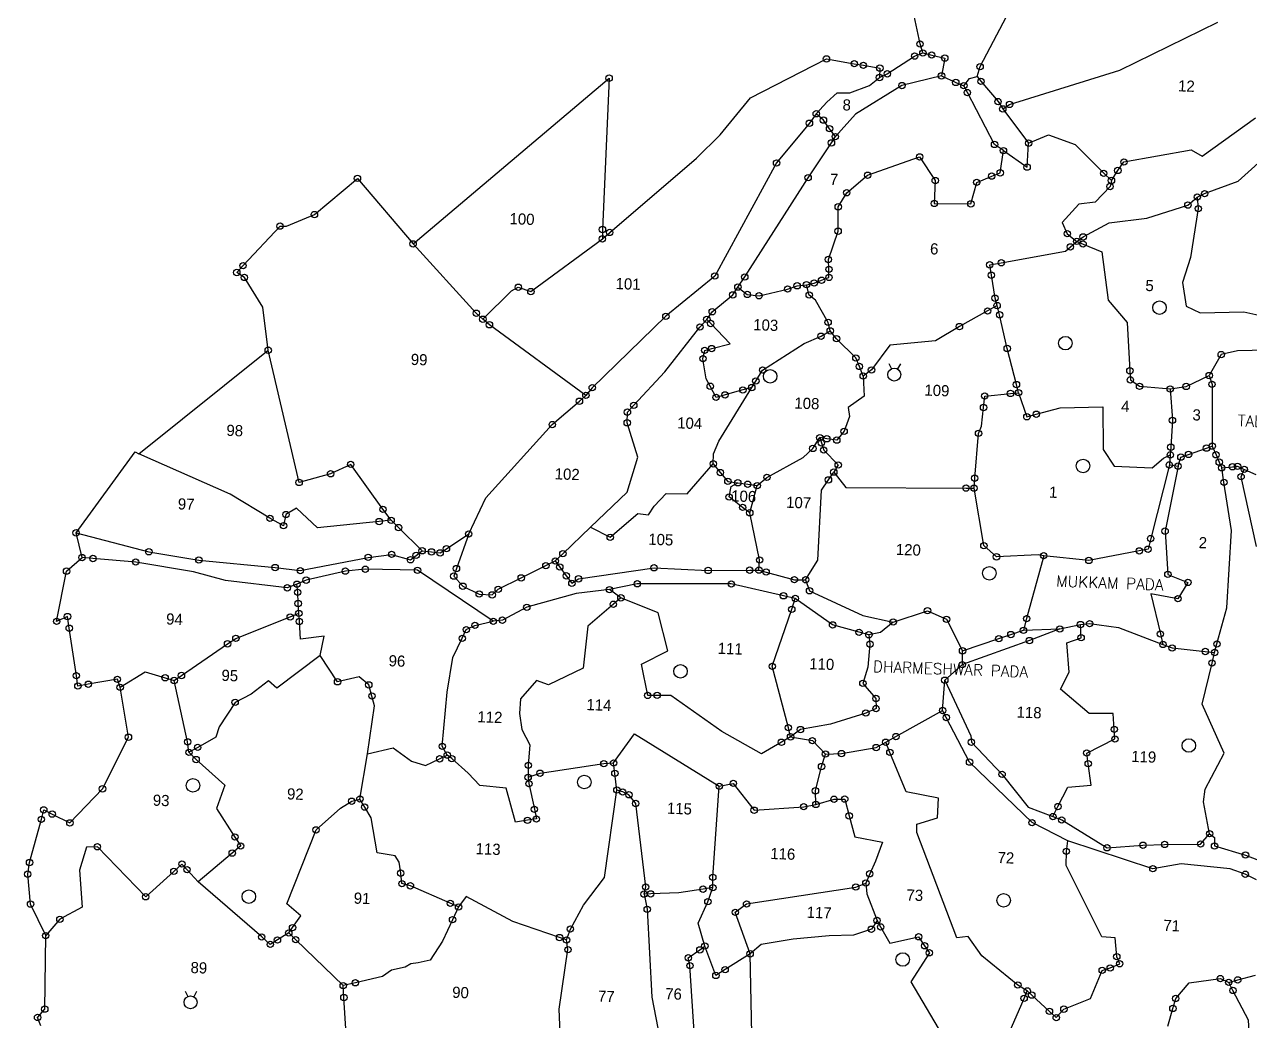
# Model space of a CAD drawing. Header units: metres. Extents: x 263896 to 265419, y 2153064 to 2155036.
# Drawn here: x 263896 to 264687, y 2153570 to 2154213 of the extents above; entities that cross this region are included whole.
import ezdxf
from ezdxf.enums import TextEntityAlignment as Align

# ---------------------------------------------------------------- set-up
doc = ezdxf.new("R2010")
doc.units = ezdxf.units.M
doc.header["$LTSCALE"] = 0.3
for name, color, linetype in [('OFF', 1, 'Continuous'), ('POLY_PARCEL', 6, 'Continuous'), ('POLY_ROAD', 30, 'Continuous'), ('POLY_WATER', 4, 'Continuous'), ('SYM_STONE', 1, 'Continuous'), ('TEXT_MAPIN', 7, 'Continuous'), ('TEXT_PARCEL', 7, 'Continuous'), ('V_BOUND_LINE', 7, 'Continuous')]:
    doc.layers.add(name, color=color, linetype=linetype)
doc.styles.get("Standard").update_dxf_attribs({"font": 'simplex.shx'})
doc.styles.add('TEXT_MAP', font='', dxfattribs={"height": 1.8})
doc.styles.get('TEXT_MAP').set_extended_font_data('Kruti Dev 050')

msp = doc.modelspace()

# ---------------------------------------------------------------- linework, layer by layer
for points in [[(264454.04, 2153994.43), (264455.68, 2153990.96)], [(264461.42, 2153994.16), (264459.53, 2153990.82)], [(263999.88, 2153589.45), (264001.52, 2153585.98)], [(264007.25, 2153589.18), (264005.37, 2153585.84)]]:
    msp.add_lwpolyline(points)
for centre, radius in [((264628.59, 2154030.39), 4.36), ((264567.88, 2154007.48), 4.36), ((264377.36, 2153986.09), 4.36), ((264457.47, 2153987.18), 4.19), ((264579.28, 2153928.29), 4.36), ((264518.83, 2153859.04), 4.36), ((264319.51, 2153795.76), 4.36), ((264647.53, 2153747.92), 4.36), ((264004.88, 2153722.16), 4.36), ((264257.43, 2153724.32), 4.36), ((264040.94, 2153650.41), 4.36), ((264528.03, 2153647.99), 4.36), ((264462.91, 2153609.8), 4.36), ((264003.31, 2153582.2), 4.19)]:
    msp.add_circle(centre, radius)
at = {"layer": 'OFF'}
for p, q in [((263933.3, 2153869.18), (263929.44, 2153885.11)), ((264281.02, 2153843.17), (264273.64, 2153848.49)), ((264540.81, 2153822.21), (264564.28, 2153823.08)), ((264501.42, 2153800.1), (264501.51, 2153808.99)), ((264488.67, 2153770.49), (264490.07, 2153790.02))]:
    msp.add_line(p, q, dxfattribs=at)
at = {"layer": 'POLY_PARCEL'}
for p, q in [((264512.85, 2154185.89), (264546.75, 2154250.7)), ((264603.01, 2154183.64), (264666.33, 2154214.61)), ((264475.93, 2154194.74), (264481.62, 2154193.4)), ((264481.62, 2154193.4), (264490.04, 2154191.42)), ((264490.04, 2154191.42), (264487.93, 2154179.94)), ((264510.85, 2154179.47), (264512.85, 2154185.89)), ((264531.83, 2154161.53), (264603.01, 2154183.64)), ((264441.43, 2154173.64), (264447.92, 2154178.85)), ((264487.93, 2154179.94), (264462.42, 2154173.72)), ((264487.93, 2154179.94), (264497.16, 2154175.68)), ((264497.16, 2154175.68), (264502.38, 2154173.59)), ((264502.38, 2154173.59), (264506.09, 2154178.17)), ((264506.09, 2154178.17), (264510.85, 2154179.47)), ((264510.85, 2154179.47), (264513.38, 2154176.46)), ((264513.38, 2154176.46), (264524.41, 2154163.35)), ((264413.89, 2154163.08), (264420.62, 2154169.02)), ((264420.62, 2154169.02), (264428.84, 2154168.99)), ((264428.84, 2154168.99), (264441.43, 2154173.64)), ((264462.42, 2154173.72), (264432.39, 2154155.15)), ((264504.65, 2154169.16), (264502.38, 2154173.59)), ((264522.17, 2154135.7), (264504.65, 2154169.16)), ((264407.11, 2154155.46), (264413.89, 2154163.08)), ((264524.41, 2154163.35), (264527.48, 2154158.62)), ((264527.48, 2154158.62), (264531.83, 2154161.53)), ((264527.48, 2154158.62), (264544.15, 2154136.52)), ((264407.11, 2154155.46), (264402.71, 2154149.4)), ((264411.77, 2154151.38), (264407.11, 2154155.46)), ((264415.68, 2154145.85), (264411.77, 2154151.38)), ((264432.39, 2154155.15), (264419.44, 2154140.74)), ((264656.25, 2154128.16), (264690.48, 2154152.78)), ((264402.71, 2154149.4), (264381.5, 2154123.73)), ((264419.44, 2154140.74), (264415.68, 2154145.85)), ((264401.87, 2154114.25), (264416.93, 2154136.72)), ((264416.93, 2154136.72), (264419.44, 2154140.74)), ((264527.9, 2154131.69), (264522.17, 2154135.7)), ((264543.17, 2154121.06), (264544.15, 2154136.52)), ((264544.15, 2154136.52), (264556.94, 2154141.84)), ((264556.94, 2154141.84), (264574.19, 2154135.69)), ((264574.19, 2154135.69), (264592.59, 2154117.06)), ((264440.26, 2154115.85), (264473.83, 2154127.68)), ((264473.83, 2154127.68), (264483.9, 2154112.42)), ((264525.84, 2154117.38), (264527.9, 2154131.69)), ((264527.9, 2154131.69), (264543.17, 2154121.06)), ((264605.67, 2154124.38), (264649.03, 2154132.26)), ((264649.03, 2154132.26), (264656.25, 2154128.16)), ((264679.41, 2154111.91), (264701.1, 2154131.51)), ((264381.5, 2154123.73), (264341.64, 2154050.8)), ((264597.6, 2154112.46), (264601.73, 2154118.91)), ((264601.73, 2154118.91), (264605.67, 2154124.38)), ((264360.99, 2154050.22), (264401.87, 2154114.25)), ((264426.75, 2154104.53), (264440.26, 2154115.85)), ((264483.9, 2154112.42), (264483.27, 2154097.62)), ((264506.89, 2154097.36), (264510.66, 2154111.23)), ((264510.66, 2154111.23), (264520.31, 2154115.25)), ((264520.31, 2154115.25), (264525.84, 2154117.38)), ((264592.59, 2154117.06), (264597.6, 2154112.46)), ((264597.6, 2154112.46), (264596.69, 2154108.56)), ((264657.72, 2154103.98), (264679.41, 2154111.91)), ((264421.29, 2154095.49), (264426.75, 2154104.53)), ((264596.69, 2154108.56), (264587.13, 2154098.56)), ((264653.02, 2154101.78), (264657.72, 2154103.98)), ((264421.24, 2154079.71), (264421.29, 2154095.49)), ((264483.27, 2154097.62), (264506.89, 2154097.36)), ((264576.59, 2154097.07), (264565.75, 2154085.25)), ((264587.13, 2154098.56), (264576.59, 2154097.07)), ((264620.39, 2154088.03), (264646.95, 2154096.58)), ((264646.95, 2154096.58), (264653.02, 2154101.78)), ((264653.02, 2154101.78), (264653.66, 2154094.3)), ((264596.14, 2154085.17), (264620.39, 2154088.03)), ((264653.66, 2154094.3), (264648.67, 2154062.71)), ((264414.93, 2154061.46), (264421.24, 2154079.71)), ((264565.75, 2154085.25), (264569.12, 2154078.12)), ((264579.36, 2154076.08), (264596.14, 2154085.17)), ((264146.92, 2154071.54), (264187.73, 2154026.81)), ((264222.94, 2154040.77), (264269.09, 2154074.79)), ((264569.12, 2154078.12), (264575.27, 2154073.15)), ((264571.09, 2154069.6), (264575.27, 2154073.15)), ((264575.27, 2154073.15), (264579.36, 2154076.08)), ((264575.27, 2154073.15), (264579.3, 2154071.44)), ((264579.3, 2154071.44), (264591.37, 2154066.32)), ((264526.51, 2154059.37), (264567.86, 2154066.86)), ((264567.86, 2154066.86), (264571.09, 2154069.6)), ((264591.37, 2154066.32), (264595.44, 2154035.2)), ((264415.29, 2154055.09), (264414.93, 2154061.46)), ((264519.06, 2154058.02), (264526.51, 2154059.37)), ((264520.12, 2154051.33), (264519.06, 2154058.02)), ((264648.67, 2154062.71), (264643.56, 2154046.61)), ((264341.64, 2154050.8), (264310.06, 2154024.83)), ((264356.51, 2154043.67), (264360.99, 2154050.22)), ((264405.81, 2154046.26), (264410.54, 2154048.07)), ((264410.54, 2154048.07), (264415.29, 2154049.9)), ((264415.29, 2154049.9), (264415.29, 2154055.09)), ((264522.47, 2154036.49), (264520.12, 2154051.33)), ((264191.94, 2154022.94), (264210.34, 2154041.28)), ((264210.34, 2154041.28), (264214.81, 2154043.57)), ((264214.81, 2154043.57), (264222.94, 2154040.77)), ((264353.26, 2154038.64), (264356.51, 2154043.67)), ((264356.51, 2154043.67), (264362.62, 2154038.89)), ((264370.17, 2154038.07), (264388.65, 2154042.4)), ((264388.65, 2154042.4), (264394.78, 2154044.49)), ((264394.78, 2154044.49), (264400.79, 2154045.2)), ((264400.79, 2154045.2), (264405.81, 2154046.26)), ((264402.55, 2154038.55), (264400.79, 2154045.2)), ((264643.56, 2154046.61), (264645.73, 2154031.38)), ((264339.95, 2154027.75), (264353.26, 2154038.64)), ((264362.62, 2154038.89), (264370.17, 2154038.07)), ((264406.54, 2154035.33), (264402.55, 2154038.55)), ((264414.76, 2154020.92), (264406.54, 2154035.33)), ((264523.82, 2154031.74), (264522.47, 2154036.49)), ((264595.44, 2154035.2), (264607.81, 2154020.76)), ((264187.73, 2154026.81), (264191.94, 2154022.94)), ((264310.06, 2154024.83), (264262.55, 2153978.75)), ((264336.49, 2154022.82), (264339.95, 2154027.75)), ((264517.7, 2154028.26), (264499.5, 2154018.21)), ((264523.82, 2154031.74), (264517.7, 2154028.26)), ((264525.46, 2154025.8), (264523.82, 2154031.74)), ((264530.35, 2154004.08), (264525.46, 2154025.8)), ((264645.73, 2154031.38), (264654.85, 2154026.98)), ((264654.85, 2154026.98), (264682.94, 2154027.78)), ((264682.94, 2154027.78), (264704.26, 2154022.94)), ((264196.21, 2154019.35), (264191.94, 2154022.94)), ((264258.46, 2153973.78), (264196.21, 2154019.35)), ((264309.44, 2153988.96), (264332.06, 2154017.88)), ((264332.06, 2154017.88), (264336.49, 2154022.82)), ((264339.01, 2154020.17), (264336.49, 2154022.82)), ((264351.45, 2154007.09), (264339.01, 2154020.17)), ((264416.13, 2154015.4), (264414.76, 2154020.92)), ((264499.5, 2154018.21), (264483.97, 2154008.9)), ((264607.81, 2154020.76), (264609.5, 2153989.69)), ((264399.2, 2154007.26), (264410.21, 2154011.96)), ((264410.21, 2154011.96), (264416.13, 2154015.4)), ((264420.19, 2154010.36), (264416.13, 2154015.4)), ((264432.68, 2153997.94), (264420.19, 2154010.36)), ((264483.97, 2154008.9), (264454.66, 2154006.28)), ((264073.36, 2153917.62), (264053.43, 2154002.91)), ((264333.99, 2153997.47), (264335.1, 2154002.85)), ((264335.1, 2154002.85), (264339.65, 2154004.03)), ((264339.65, 2154004.03), (264351.45, 2154007.09)), ((264372.5, 2153990.15), (264399.2, 2154007.26)), ((264454.66, 2154006.28), (264442.76, 2153990.18)), ((264536.3, 2153980.79), (264530.35, 2154004.08)), ((264336.12, 2153984.53), (264333.99, 2153997.47)), ((264434.91, 2153992.45), (264432.68, 2153997.94)), ((264437.43, 2153986.26), (264434.91, 2153992.45)), ((264289.35, 2153967.38), (264309.44, 2153988.96)), ((264338.66, 2153979.69), (264336.12, 2153984.53)), ((264368.12, 2153983.07), (264372.5, 2153990.15)), ((264442.76, 2153990.18), (264437.43, 2153986.26)), ((264437.43, 2153986.26), (264438.04, 2153973.27)), ((264609.5, 2153989.69), (264609.82, 2153983.78)), ((264645.82, 2153979.54), (264660.71, 2153986.61)), ((264262.55, 2153978.75), (264258.46, 2153973.78)), ((264342.42, 2153972.53), (264338.66, 2153979.69)), ((264344.14, 2153944.31), (264365.51, 2153978.85)), ((264359.77, 2153977.28), (264348.25, 2153974.13)), ((264365.51, 2153978.85), (264359.77, 2153977.28)), ((264365.51, 2153978.85), (264368.12, 2153983.07)), ((264537.45, 2153976.31), (264536.3, 2153980.79)), ((264609.82, 2153983.78), (264615.76, 2153979.64)), ((264615.76, 2153979.64), (264635.55, 2153977.94)), ((264635.55, 2153977.94), (264645.82, 2153979.54)), ((264635.55, 2153977.94), (264636.99, 2153957.73)), ((264236.75, 2153954.96), (264254.29, 2153970.04)), ((264254.29, 2153970.04), (264258.46, 2153973.78)), ((264348.25, 2153974.13), (264342.42, 2153972.53)), ((264438.04, 2153973.27), (264427.61, 2153966.07)), ((264515.05, 2153965.96), (264515.8, 2153973.38)), ((264515.8, 2153973.38), (264532.41, 2153975.02)), ((264532.41, 2153975.02), (264537.64, 2153975.54)), ((264537.64, 2153975.54), (264537.45, 2153976.31)), ((264537.64, 2153975.54), (264543.03, 2153960)), ((264285.11, 2153956.12), (264285.24, 2153963)), ((264285.24, 2153963), (264289.35, 2153967.38)), ((264427.61, 2153966.07), (264428.48, 2153960.2)), ((264513.83, 2153953.88), (264515.05, 2153965.96)), ((264543.03, 2153960), (264549.1, 2153961.63)), ((264549.1, 2153961.63), (264564.42, 2153965.72)), ((264564.42, 2153965.72), (264592.06, 2153966.5)), ((264592.06, 2153966.5), (264592.31, 2153938.93)), ((264193.96, 2153907.74), (264236.75, 2153954.96)), ((264292.01, 2153934), (264285.11, 2153956.12)), ((264428.48, 2153960.2), (264425.11, 2153950.6)), ((264511.82, 2153949.28), (264513.83, 2153953.88)), ((264636.99, 2153957.73), (264635.91, 2153940.37)), ((264404.9, 2153939.56), (264409.4, 2153946.53)), ((264413.9, 2153945.79), (264409.4, 2153946.53)), ((264409.4, 2153946.53), (264410.43, 2153943.12)), ((264420.36, 2153944.93), (264413.9, 2153945.79)), ((264425.11, 2153950.6), (264420.36, 2153944.93)), ((264509.35, 2153920.37), (264511.82, 2153949.28)), ((264340.9, 2153936.02), (264344.14, 2153944.31)), ((264398.72, 2153933.75), (264404.9, 2153939.56)), ((264410.43, 2153943.12), (264411.9, 2153938.53)), ((264411.9, 2153938.53), (264421.29, 2153928.89)), ((264592.31, 2153938.93), (264599.34, 2153928.03)), ((264635.91, 2153940.37), (264635.6, 2153935.39)), ((264647.37, 2153935.71), (264658.92, 2153939.76)), ((264658.92, 2153939.76), (264662.69, 2153941.08)), ((264028.79, 2153909.97), (263969.98, 2153936.14)), ((264106.66, 2153929.28), (264093.69, 2153923.21)), ((264127.48, 2153900.3), (264106.66, 2153929.28)), ((264285.04, 2153911.41), (264292.01, 2153934)), ((264323.87, 2153910.17), (264340.67, 2153929.63)), ((264340.67, 2153929.63), (264340.9, 2153936.02)), ((264340.67, 2153929.63), (264345.16, 2153924.03)), ((264375.28, 2153920.9), (264398.72, 2153933.75)), ((264623.84, 2153927.15), (264631.24, 2153933.32)), ((264631.24, 2153933.32), (264635.6, 2153935.39)), ((264635.6, 2153935.39), (264634.97, 2153928.94)), ((264640.59, 2153928.17), (264642.42, 2153933.97)), ((264642.42, 2153933.97), (264647.37, 2153935.71)), ((264093.69, 2153923.21), (264073.36, 2153917.62)), ((264345.16, 2153924.03), (264350.07, 2153918.32)), ((264415, 2153919.3), (264418.44, 2153924.27)), ((264421.29, 2153928.89), (264418.44, 2153924.27)), ((264418.44, 2153924.27), (264426.18, 2153914.37)), ((264599.34, 2153928.03), (264623.84, 2153927.15)), ((264634.97, 2153928.94), (264622.96, 2153881.41)), ((264640.59, 2153928.17), (264632.22, 2153886.19)), ((264634.97, 2153928.94), (264640.59, 2153928.17)), ((264670.23, 2153917.71), (264668.75, 2153927.07)), ((264681.26, 2153921.33), (264683.36, 2153926.05)), ((264691.28, 2153876.32), (264681.26, 2153921.33)), ((264350.07, 2153918.32), (264356.49, 2153917.39)), ((264350.87, 2153908.25), (264352.21, 2153915.01)), ((264352.21, 2153915.01), (264356.49, 2153917.39)), ((264356.49, 2153917.39), (264362.87, 2153916.46)), ((264362.87, 2153916.46), (264369.01, 2153915.57)), ((264364.21, 2153898.04), (264369.01, 2153915.57)), ((264369.01, 2153915.57), (264375.28, 2153920.9)), ((264410.56, 2153912.56), (264415, 2153919.3)), ((264426.18, 2153914.37), (264503.77, 2153913.99)), ((264503.77, 2153913.99), (264508.92, 2153913.96)), ((264508.92, 2153913.96), (264509.35, 2153920.37)), ((264515.27, 2153876.86), (264508.92, 2153913.96)), ((264675.12, 2153886.71), (264670.23, 2153917.71)), ((264054.56, 2153894.48), (264028.79, 2153909.97)), ((264182.81, 2153884.36), (264193.96, 2153907.74)), ((264261.46, 2153888.79), (264285.04, 2153911.41)), ((264302.49, 2153902.23), (264310.31, 2153910.54)), ((264310.31, 2153910.54), (264323.87, 2153910.17)), ((264359.61, 2153901.56), (264350.87, 2153908.25)), ((264408.11, 2153867.47), (264410.56, 2153912.56)), ((264071.67, 2153901.01), (264064.88, 2153896.92)), ((264085.28, 2153888.26), (264071.67, 2153901.01)), ((264132.75, 2153893.2), (264127.48, 2153900.3)), ((264274.12, 2153882.22), (264292.02, 2153897.54)), ((264292.02, 2153897.54), (264298.76, 2153896.83)), ((264298.76, 2153896.83), (264302.49, 2153902.23)), ((264364.21, 2153898.04), (264359.61, 2153901.56)), ((264370.58, 2153867.6), (264364.21, 2153898.04)), ((264063.31, 2153889.7), (264054.56, 2153894.48)), ((264064.88, 2153896.92), (264063.31, 2153889.7)), ((264125.07, 2153892.4), (264085.28, 2153888.26)), ((264132.75, 2153893.2), (264125.07, 2153892.4)), ((264137.54, 2153888.5), (264132.75, 2153893.2)), ((264152.76, 2153873.54), (264137.54, 2153888.5)), ((264243.6, 2153871.65), (264261.46, 2153888.79)), ((264261.46, 2153888.79), (264274.12, 2153882.22)), ((264632.22, 2153886.19), (264634.01, 2153858.3)), ((264672.1, 2153836.72), (264675.12, 2153886.71)), ((264523.43, 2153869.63), (264515.27, 2153876.86)), ((264621.22, 2153874.54), (264615.6, 2153873.47)), ((264622.96, 2153881.41), (264621.22, 2153874.54)), ((264238.7, 2153866.95), (264243.6, 2153871.65)), ((264370.11, 2153861.06), (264370.58, 2153867.6)), ((264400.25, 2153854.84), (264408.11, 2153867.47)), ((264550.36, 2153870.91), (264523.43, 2153869.63)), ((264553.89, 2153870.35), (264542.86, 2153829.77)), ((264553.89, 2153870.35), (264550.36, 2153870.91)), ((264583.03, 2153867.28), (264553.89, 2153870.35)), ((264615.6, 2153873.47), (264583.03, 2153867.28)), ((264634.01, 2153858.3), (264646.99, 2153853.12)), ((264072.45, 2153846.75), (264072, 2153851.97)), ((264646.99, 2153853.12), (264640.53, 2153842.61)), ((264072.76, 2153839.54), (264072.45, 2153846.75)), ((264281.02, 2153843.17), (264276.18, 2153839.04)), ((264305.06, 2153833.52), (264281.02, 2153843.17)), ((264391.32, 2153835.78), (264393.6, 2153842.74)), ((264640.53, 2153842.61), (264622.94, 2153845.74)), ((264622.94, 2153845.74), (264629.2, 2153819.85)), ((264073.2, 2153833.21), (264072.76, 2153839.54)), ((264276.18, 2153839.04), (264259.67, 2153824.96)), ((264378.74, 2153798.99), (264391.32, 2153835.78)), ((264456.74, 2153827.55), (264478.9, 2153834.88)), ((264478.9, 2153834.88), (264491.19, 2153829.31)), ((264665.71, 2153813.4), (264672.1, 2153836.72)), ((264032.59, 2153817.02), (264067.62, 2153830.82)), ((264067.62, 2153830.82), (264073.2, 2153833.21)), ((264073.56, 2153827.89), (264073.2, 2153833.21)), ((264074.33, 2153816.58), (264073.56, 2153827.89)), ((264186.88, 2153825.41), (264198.71, 2153828.04)), ((264311.26, 2153808.94), (264305.06, 2153833.52)), ((264491.19, 2153829.31), (264501.51, 2153808.99)), ((264542.86, 2153829.77), (264540.81, 2153822.21)), ((264577.59, 2153825.93), (264583.5, 2153826.51)), ((264583.5, 2153826.51), (264602.08, 2153824.07)), ((264089.46, 2153818.44), (264074.33, 2153816.58)), ((264086.91, 2153806.04), (264089.46, 2153818.44)), ((264178.7, 2153817.05), (264181.28, 2153822.66)), ((264181.28, 2153822.66), (264186.88, 2153825.41)), ((264259.67, 2153824.96), (264256.71, 2153797.87)), ((264441.06, 2153819.35), (264441.76, 2153813.31)), ((264564.28, 2153823.08), (264577.59, 2153825.93)), ((264578.03, 2153817.46), (264577.59, 2153825.93)), ((264602.08, 2153824.07), (264630.83, 2153813.11)), ((264629.2, 2153819.85), (264630.83, 2153813.11)), ((263997.47, 2153793.07), (264027.18, 2153813.49)), ((264027.18, 2153813.49), (264032.59, 2153817.02)), ((264172.67, 2153804.74), (264178.7, 2153817.05)), ((264441.76, 2153813.31), (264440.36, 2153798.38)), ((264568.87, 2153814.14), (264578.03, 2153817.46)), ((264570.28, 2153795.32), (264568.87, 2153814.14)), ((264630.83, 2153813.11), (264636.78, 2153810.85)), ((264636.78, 2153810.85), (264658.15, 2153808.55)), ((264664.19, 2153807.9), (264665.71, 2153813.4)), ((264086.91, 2153806.04), (264058.99, 2153784.84)), ((264098.18, 2153789.02), (264086.91, 2153806.04)), ((264168.97, 2153782.23), (264172.67, 2153804.74)), ((264294.23, 2153800.48), (264311.26, 2153808.94)), ((264658.15, 2153808.55), (264664.19, 2153807.9)), ((264662.53, 2153801.1), (264664.19, 2153807.9)), ((263957.9, 2153785.46), (263973.98, 2153795.53)), ((263973.98, 2153795.53), (263986.91, 2153791.62)), ((264256.71, 2153797.87), (264234.21, 2153787.06)), ((264298.32, 2153780.22), (264294.23, 2153800.48)), ((264389.1, 2153759.39), (264378.74, 2153798.99)), ((264440.36, 2153798.38), (264437.2, 2153788)), ((264564.83, 2153784.22), (264570.28, 2153795.32)), ((264656.1, 2153774.63), (264662.53, 2153801.1)), ((263986.91, 2153791.62), (263992.78, 2153789.84)), ((263992.78, 2153789.84), (263997.47, 2153793.07)), ((264001.45, 2153750.23), (263992.78, 2153789.84)), ((264053.7, 2153789.61), (264042.47, 2153781.07)), ((264058.99, 2153784.84), (264053.7, 2153789.61)), ((264112.17, 2153792.27), (264098.18, 2153789.02)), ((264118.34, 2153787.02), (264112.17, 2153792.27)), ((264120.38, 2153779.81), (264118.34, 2153787.02)), ((264226.65, 2153789.88), (264216.3, 2153778.07)), ((264234.21, 2153787.06), (264226.65, 2153789.88)), ((264437.2, 2153788), (264445.64, 2153778.27)), ((264042.47, 2153781.07), (264032.07, 2153775.73)), ((264121.95, 2153773.54), (264120.38, 2153779.81)), ((264165.79, 2153747.38), (264168.97, 2153782.23)), ((264304.45, 2153780.23), (264298.32, 2153780.22)), ((264313.35, 2153780.25), (264304.45, 2153780.23)), ((264346.25, 2153756.97), (264313.35, 2153780.25)), ((264583.25, 2153768.51), (264564.83, 2153784.22)), ((264032.07, 2153775.73), (264021.73, 2153760.01)), ((264117.6, 2153742.52), (264121.95, 2153773.54)), ((264216.3, 2153778.07), (264215.67, 2153768.46)), ((264445.71, 2153771.72), (264439.1, 2153768.83)), ((264445.64, 2153778.27), (264445.71, 2153771.72)), ((264670.3, 2153742.92), (264656.1, 2153774.63)), ((264215.67, 2153768.46), (264217.01, 2153758.22)), ((264439.1, 2153768.83), (264416.33, 2153761.77)), ((264458.54, 2153753.7), (264488.54, 2153770.42)), ((264488.54, 2153770.42), (264488.67, 2153770.49)), ((264598.74, 2153768.65), (264583.25, 2153768.51)), ((264599.45, 2153758.3), (264598.74, 2153768.65)), ((264021.73, 2153760.01), (264019.56, 2153753.23)), ((264217.01, 2153758.22), (264222.32, 2153748.39)), ((264276.32, 2153736.62), (264289.86, 2153755.52)), ((264289.86, 2153755.52), (264344.52, 2153721.57)), ((264371.81, 2153742.45), (264346.25, 2153756.97)), ((264390.53, 2153753.49), (264389.1, 2153759.39)), ((264396.92, 2153758.19), (264390.53, 2153753.49)), ((264416.33, 2153761.77), (264396.92, 2153758.19)), ((264599.88, 2153752.1), (264599.45, 2153758.3)), ((264002.3, 2153743.52), (264001.45, 2153750.23)), ((264019.56, 2153753.23), (264007.92, 2153746.71)), ((264168.98, 2153741.71), (264165.79, 2153747.38)), ((264222.32, 2153748.39), (264221.26, 2153735.12)), ((264384.63, 2153750.01), (264371.81, 2153742.45)), ((264390.53, 2153753.49), (264384.63, 2153750.01)), ((264390.53, 2153753.49), (264404.59, 2153751.06)), ((264404.59, 2153751.06), (264413.06, 2153742.41)), ((264445.78, 2153746.58), (264451.92, 2153750.01)), ((264451.92, 2153750.01), (264458.54, 2153753.7)), ((264454.62, 2153743.45), (264451.92, 2153750.01)), ((264581.64, 2153743.02), (264599.88, 2153752.1)), ((264007.92, 2153746.71), (264002.3, 2153743.52)), ((264002.3, 2153743.52), (264006.91, 2153738.83)), ((264112.62, 2153713.35), (264117.6, 2153742.52)), ((264117.6, 2153742.52), (264134.02, 2153746.45)), ((264134.02, 2153746.45), (264145.9, 2153737.81)), ((264154.87, 2153734.94), (264164.05, 2153739.3)), ((264164.05, 2153739.3), (264168.98, 2153741.71)), ((264171.91, 2153739.42), (264168.98, 2153741.71)), ((264182.49, 2153730.14), (264171.91, 2153739.42)), ((264410.52, 2153734.34), (264413.06, 2153742.41)), ((264413.06, 2153742.41), (264423.36, 2153742.68)), ((264423.36, 2153742.68), (264445.78, 2153746.58)), ((264465.1, 2153717.95), (264454.62, 2153743.45)), ((264582.6, 2153736.14), (264581.64, 2153743.02)), ((264658.17, 2153719.66), (264670.3, 2153742.92)), ((264006.91, 2153738.83), (264025.38, 2153722.32)), ((264145.9, 2153737.81), (264154.87, 2153734.94)), ((264221.26, 2153735.12), (264221.18, 2153727.39)), ((264228.86, 2153730.03), (264270.06, 2153736.2)), ((264270.06, 2153736.2), (264276.32, 2153736.62)), ((264277.16, 2153729.9), (264276.32, 2153736.62)), ((264406.57, 2153718.66), (264410.52, 2153734.34)), ((264584.54, 2153722.24), (264582.6, 2153736.14)), ((264189.99, 2153722.03), (264182.49, 2153730.14)), ((264221.18, 2153727.39), (264228.86, 2153730.03)), ((264221.18, 2153727.39), (264221.73, 2153723.31)), ((264278.45, 2153719.18), (264277.16, 2153729.9)), ((264344.52, 2153721.57), (264353.57, 2153723.49)), ((264353.57, 2153723.49), (264366.99, 2153706.17)), ((264025.38, 2153722.32), (264020.16, 2153707.36)), ((264207.1, 2153720.47), (264189.99, 2153722.03)), ((264213.11, 2153698.44), (264207.1, 2153720.47)), ((264221.73, 2153723.31), (264225.2, 2153706.74)), ((264270.4, 2153662.63), (264278.45, 2153719.18)), ((264282.2, 2153717.93), (264278.45, 2153719.18)), ((264286.23, 2153716.1), (264282.2, 2153717.93)), ((264290.6, 2153710.49), (264286.23, 2153716.1)), ((264340.32, 2153662.86), (264344.52, 2153721.57)), ((264406.86, 2153709.86), (264406.57, 2153718.66)), ((264486.06, 2153713.93), (264465.1, 2153717.95)), ((264563.1, 2153708.52), (264569.37, 2153721.04)), ((264569.37, 2153721.04), (264584.54, 2153722.24)), ((264657.08, 2153711.65), (264658.17, 2153719.66)), ((264084.3, 2153693.48), (264100.02, 2153707.55)), ((264100.02, 2153707.55), (264107.32, 2153711.96)), ((264107.32, 2153711.96), (264112.62, 2153713.35)), ((264115.71, 2153708.16), (264112.62, 2153713.35)), ((264119.89, 2153701.15), (264115.71, 2153708.16)), ((264297.06, 2153656.63), (264290.6, 2153710.49)), ((264366.99, 2153706.17), (264398.99, 2153708.43)), ((264398.99, 2153708.43), (264406.86, 2153709.86)), ((264406.86, 2153709.86), (264418.59, 2153713.23)), ((264418.59, 2153713.23), (264425.49, 2153713.33)), ((264425.49, 2153713.33), (264428.35, 2153702.48)), ((264485.41, 2153701.22), (264486.06, 2153713.93)), ((264559.85, 2153702.04), (264563.1, 2153708.52)), ((264660.99, 2153690.99), (264657.08, 2153711.65)), ((264020.16, 2153707.36), (264031.99, 2153688.86)), ((264123.85, 2153678.57), (264119.89, 2153701.15)), ((264220.79, 2153699.62), (264213.11, 2153698.44)), ((264226.51, 2153700.51), (264220.79, 2153699.62)), ((264225.2, 2153706.74), (264226.51, 2153700.51)), ((264428.35, 2153702.48), (264431.91, 2153688.97)), ((264472.08, 2153697.21), (264485.41, 2153701.22)), ((264065.35, 2153645.71), (264084.3, 2153693.48)), ((264472.06, 2153691.85), (264472.08, 2153697.21)), ((264497.83, 2153623.74), (264472.06, 2153691.85)), ((264031.99, 2153688.86), (264035.67, 2153683.1)), ((264431.91, 2153688.97), (264449.76, 2153685.52)), ((264449.76, 2153685.52), (264445.39, 2153673.33)), ((264568.52, 2153679.61), (264569.4, 2153686.37)), ((263936.2, 2153682.28), (263931.55, 2153667.44)), ((263943.17, 2153682.58), (263936.2, 2153682.28)), ((263974.38, 2153650.27), (263943.17, 2153682.58)), ((264030.21, 2153678.49), (264008.19, 2153659.87)), ((264035.67, 2153683.1), (264030.21, 2153678.49)), ((264135.29, 2153676.75), (264123.85, 2153678.57)), ((264137.96, 2153672.73), (264135.29, 2153676.75)), ((264568.4, 2153670.49), (264568.52, 2153679.61)), ((263997.78, 2153671.4), (263992.54, 2153666.67)), ((264001.04, 2153667.79), (263997.78, 2153671.4)), ((264138.94, 2153665.56), (264137.96, 2153672.73)), ((264445.39, 2153673.33), (264441.58, 2153665.12)), ((264591.49, 2153624.4), (264568.4, 2153670.49)), ((263931.55, 2153667.44), (263933.43, 2153643.51)), ((263992.54, 2153666.67), (263974.38, 2153650.27)), ((264008.19, 2153659.87), (264001.04, 2153667.79)), ((264139.73, 2153658.79), (264138.94, 2153665.56)), ((264256.85, 2153644.89), (264270.4, 2153662.63)), ((264340.4, 2153656.21), (264340.32, 2153662.86)), ((264441.58, 2153665.12), (264439.12, 2153659.16)), ((264049.25, 2153624.36), (264008.19, 2153659.87)), ((264145.2, 2153657.36), (264139.73, 2153658.79)), ((264170.93, 2153646.08), (264145.2, 2153657.36)), ((264295.99, 2153652.01), (264297.06, 2153656.63)), ((264300.28, 2153652.16), (264295.99, 2153652.01)), ((264318.41, 2153652.78), (264300.28, 2153652.16)), ((264334.02, 2153655.21), (264318.41, 2153652.78)), ((264340.4, 2153656.21), (264334.02, 2153655.21)), ((264337.18, 2153647.11), (264340.4, 2153656.21)), ((264362.15, 2153645.68), (264432.61, 2153656.57)), ((264432.61, 2153656.57), (264439.12, 2153659.16)), ((264439.12, 2153659.16), (264439.85, 2153652.29)), ((264439.85, 2153652.29), (264446.31, 2153635)), ((264074.53, 2153638.01), (264065.35, 2153645.71)), ((264176.27, 2153643.73), (264170.93, 2153646.08)), ((264181.29, 2153650.56), (264176.27, 2153643.73)), ((264211.31, 2153634.33), (264181.29, 2153650.56)), ((264248.43, 2153629.48), (264256.85, 2153644.89)), ((264295.99, 2153652.01), (264298.01, 2153642.2)), ((264330.84, 2153633.36), (264337.18, 2153647.11)), ((264354.84, 2153640.28), (264362.15, 2153645.68)), ((263933.43, 2153643.51), (263918.98, 2153635.79)), ((264069.15, 2153630.41), (264074.53, 2153638.01)), ((264176.27, 2153643.73), (264172.41, 2153635.49)), ((264298.01, 2153642.2), (264300.98, 2153585.51)), ((264364.42, 2153613.49), (264354.84, 2153640.28)), ((263918.98, 2153635.79), (263909.83, 2153625.21)), ((264066.7, 2153626.94), (264069.15, 2153630.41)), ((264172.41, 2153635.49), (264165.93, 2153621.66)), ((264241.44, 2153623.98), (264211.31, 2153634.33)), ((264245.98, 2153622.43), (264248.43, 2153629.48)), ((264335.2, 2153618.54), (264330.84, 2153633.36)), ((264442.7, 2153629.36), (264431.23, 2153625.56)), ((264446.31, 2153635), (264442.7, 2153629.36)), ((264446.31, 2153635), (264448.63, 2153630.86)), ((264448.63, 2153630.86), (264454.49, 2153620.4)), ((264054.78, 2153619.58), (264049.25, 2153624.36)), ((264059.38, 2153622.42), (264054.78, 2153619.58)), ((264066.7, 2153626.94), (264059.38, 2153622.42)), ((264071.17, 2153622.62), (264066.7, 2153626.94)), ((264101.83, 2153592.95), (264071.17, 2153622.62)), ((264165.93, 2153621.66), (264157.91, 2153609.32)), ((264245.98, 2153622.43), (264241.44, 2153623.98)), ((264246.88, 2153616.22), (264245.98, 2153622.43)), ((264392.15, 2153623.02), (264371.48, 2153619.55)), ((264415.41, 2153625.08), (264392.15, 2153623.02)), ((264431.23, 2153625.56), (264415.41, 2153625.08)), ((264454.49, 2153620.4), (264473.17, 2153624.49)), ((264473.17, 2153624.49), (264477.06, 2153618.68)), ((264505.24, 2153624.59), (264497.83, 2153623.74)), ((264513.9, 2153612.2), (264505.24, 2153624.59)), ((264600.1, 2153623.75), (264591.49, 2153624.4)), ((264601.04, 2153611.64), (264600.1, 2153623.75)), ((264241.28, 2153577.71), (264246.88, 2153616.22)), ((264324.54, 2153610.93), (264331.99, 2153616.06)), ((264331.99, 2153616.06), (264335.2, 2153618.54)), ((264342.31, 2153599.55), (264335.2, 2153618.54)), ((264364.42, 2153613.49), (264348.28, 2153603.31)), ((264371.48, 2153619.55), (264364.42, 2153613.49)), ((264365.45, 2153561.6), (264364.42, 2153613.49)), ((264480.1, 2153614.15), (264468.16, 2153595.47)), ((264477.06, 2153618.68), (264480.1, 2153614.15)), ((264141.74, 2153604.86), (264132.97, 2153602.93)), ((264145.47, 2153606.97), (264141.74, 2153604.86)), ((264150.27, 2153607.64), (264145.47, 2153606.97)), ((264157.91, 2153609.32), (264150.27, 2153607.64)), ((264325.59, 2153605.86), (264324.54, 2153610.93)), ((264328.44, 2153559.97), (264325.59, 2153605.86)), ((264537.2, 2153593.35), (264513.9, 2153612.2)), ((264596.8, 2153604.37), (264602.95, 2153607.08)), ((264602.95, 2153607.08), (264601.04, 2153611.64)), ((264127.21, 2153598.93), (264109.67, 2153594.79)), ((264132.97, 2153602.93), (264127.21, 2153598.93)), ((264348.28, 2153603.31), (264342.31, 2153599.55)), ((264584.19, 2153584.64), (264591.64, 2153602.82)), ((264591.64, 2153602.82), (264596.8, 2153604.37)), ((264647.66, 2153594.71), (264667.9, 2153597.52)), ((264667.9, 2153597.52), (264673.29, 2153595.07)), ((264679.11, 2153596.66), (264690.54, 2153599.76)), ((264109.67, 2153594.79), (264101.83, 2153592.95)), ((264102.28, 2153585.29), (264101.83, 2153592.95)), ((264468.16, 2153595.47), (264490.73, 2153557.21)), ((264543.27, 2153589.56), (264537.2, 2153593.35)), ((264541.25, 2153584.73), (264543.27, 2153589.56)), ((264543.27, 2153589.56), (264546.2, 2153586.86)), ((264639.09, 2153584.71), (264647.66, 2153594.71)), ((264673.29, 2153595.07), (264679.11, 2153596.66)), ((264676.01, 2153589.87), (264673.29, 2153595.07)), ((264686.06, 2153570.62), (264676.01, 2153589.87)), ((264103.67, 2153561.82), (264102.28, 2153585.29)), ((264300.98, 2153585.51), (264308.46, 2153546.61)), ((264523.7, 2153544.41), (264541.25, 2153584.73)), ((264546.2, 2153586.86), (264557.62, 2153576.35)), ((264566.89, 2153577.78), (264584.19, 2153584.64)), ((264637.24, 2153578.25), (264639.09, 2153584.71)), ((264243.83, 2153515.99), (264241.28, 2153577.71)), ((264557.62, 2153576.35), (264561.99, 2153572.32)), ((264561.99, 2153572.32), (264566.89, 2153577.78)), ((264634, 2153566.87), (264637.24, 2153578.25)), ((264689.24, 2153511.16), (264686.06, 2153570.62))]:
    msp.add_line(p, q, dxfattribs=at)
at = {"layer": 'POLY_ROAD'}
for p, q in [((263929.44, 2153885.11), (263976.42, 2153872.9)), ((264168.47, 2153874.88), (264182.81, 2153884.36)), ((264182.81, 2153884.36), (264174.93, 2153862.09)), ((264164.39, 2153872.19), (264168.47, 2153874.88)), ((263940.35, 2153868.55), (263933.3, 2153869.18)), ((263967.94, 2153866.28), (263940.35, 2153868.55)), ((264005.16, 2153859.97), (263967.94, 2153866.28)), ((263976.42, 2153872.9), (264008.69, 2153867.54)), ((264008.69, 2153867.54), (264057.88, 2153862.73)), ((264074.16, 2153860.74), (264117.99, 2153869.27)), ((264117.99, 2153869.27), (264133.06, 2153871.22)), ((264133.06, 2153871.22), (264145.31, 2153867.74)), ((264145.31, 2153867.74), (264148.92, 2153870.55)), ((264148.92, 2153870.55), (264152.76, 2153873.54)), ((264152.76, 2153873.54), (264158.85, 2153872.83)), ((264158.85, 2153872.83), (264164.39, 2153872.19)), ((264232.63, 2153863.94), (264238.7, 2153866.95)), ((264238.7, 2153866.95), (264241.61, 2153863.04)), ((264025.97, 2153854.32), (264005.16, 2153859.97)), ((264057.88, 2153862.73), (264074.16, 2153860.74)), ((264103.26, 2153860.4), (264077.92, 2153854.57)), ((264116.1, 2153861.61), (264103.26, 2153860.4)), ((264149.81, 2153860.96), (264116.1, 2153861.61)), ((264198.71, 2153828.04), (264149.81, 2153860.96)), ((264174.93, 2153862.09), (264173.19, 2153857.17)), ((264216.71, 2153856.04), (264232.63, 2153863.94)), ((264241.61, 2153863.04), (264245.82, 2153857.37)), ((264253.7, 2153855.44), (264302.43, 2153862.56)), ((264302.43, 2153862.56), (264337.4, 2153860.83)), ((264337.4, 2153860.83), (264364.17, 2153861.02)), ((264364.17, 2153861.02), (264370.11, 2153861.06)), ((264370.11, 2153861.06), (264374.76, 2153859.8)), ((264374.76, 2153859.8), (264393.01, 2153854.87)), ((264065.74, 2153849.62), (264025.97, 2153854.32)), ((264072, 2153851.97), (264065.74, 2153849.62)), ((264077.92, 2153854.57), (264072, 2153851.97)), ((264173.19, 2153857.17), (264179.03, 2153850.66)), ((264179.03, 2153850.66), (264189.59, 2153845.61)), ((264201.85, 2153848.67), (264216.71, 2153856.04)), ((264245.82, 2153857.37), (264249.4, 2153852.56)), ((264249.4, 2153852.56), (264253.7, 2153855.44)), ((264291.6, 2153852.23), (264273.64, 2153848.49)), ((264352.27, 2153852.13), (264291.6, 2153852.23)), ((264385.97, 2153844.48), (264352.27, 2153852.13)), ((264393.01, 2153854.87), (264400.25, 2153854.84)), ((264400.25, 2153854.84), (264402.79, 2153847.75)), ((264189.59, 2153845.61), (264197.98, 2153845.08)), ((264197.98, 2153845.08), (264201.85, 2153848.67)), ((264252.14, 2153845.95), (264220.29, 2153837.06)), ((264273.64, 2153848.49), (264252.14, 2153845.95)), ((264393.6, 2153842.74), (264385.97, 2153844.48)), ((264417.65, 2153825.74), (264393.6, 2153842.74)), ((264402.79, 2153847.75), (264437.26, 2153831.74)), ((264220.29, 2153837.06), (264204.57, 2153828.76)), ((264204.57, 2153828.76), (264198.71, 2153828.04)), ((264437.26, 2153831.74), (264456.74, 2153827.55)), ((264456.74, 2153827.55), (264448.54, 2153820.9)), ((264434.74, 2153820.96), (264417.65, 2153825.74)), ((264441.06, 2153819.35), (264434.74, 2153820.96)), ((264448.54, 2153820.9), (264441.06, 2153819.35)), ((264524.92, 2153816.87), (264532.71, 2153819.49)), ((264532.71, 2153819.49), (264540.81, 2153822.21)), ((264564.28, 2153823.08), (264544.71, 2153815.62)), ((264544.71, 2153815.62), (264501.42, 2153800.1)), ((264501.51, 2153808.99), (264524.92, 2153816.87)), ((264501.42, 2153800.1), (264490.07, 2153790.02)), ((264490.07, 2153790.02), (264506.97, 2153754.15)), ((264491.04, 2153765.94), (264488.67, 2153770.49)), ((264506.05, 2153737.17), (264491.04, 2153765.94)), ((264506.97, 2153754.15), (264507.2, 2153750.02)), ((264507.2, 2153750.02), (264527.03, 2153729.29)), ((264546.34, 2153698.12), (264506.05, 2153737.17)), ((264527.03, 2153729.29), (264543.85, 2153708.19)), ((264543.85, 2153708.19), (264559.85, 2153702.04)), ((264559.85, 2153702.04), (264565.53, 2153699.85)), ((264565.53, 2153699.85), (264594.74, 2153681.91)), ((264569.4, 2153686.37), (264546.34, 2153698.12)), ((264624.36, 2153668.39), (264569.4, 2153686.37)), ((264617.95, 2153683.59), (264631.91, 2153684.06)), ((264631.91, 2153684.06), (264655.14, 2153684.33)), ((264655.14, 2153684.33), (264660.99, 2153690.99)), ((264660.99, 2153690.99), (264664.07, 2153688.44)), ((264664.07, 2153688.44), (264664.12, 2153683.07)), ((264594.74, 2153681.91), (264617.95, 2153683.59)), ((264664.12, 2153683.07), (264684.12, 2153677.22)), ((264684.12, 2153677.22), (264722.36, 2153662.28)), ((264642.67, 2153671.64), (264624.36, 2153668.39)), ((264674.31, 2153668.33), (264642.67, 2153671.64)), ((264683.96, 2153664.83), (264674.31, 2153668.33)), ((264691.19, 2153661.28), (264683.96, 2153664.83))]:
    msp.add_line(p, q, dxfattribs=at)
at = {"layer": 'POLY_WATER'}
for p, q in [((264678.93, 2154002.46), (264668.43, 2154000.12)), ((264697.89, 2154002.92), (264678.93, 2154002.46)), ((264668.43, 2154000.12), (264660.71, 2153986.61)), ((264660.71, 2153986.61), (264662.54, 2153980.89)), ((264662.54, 2153980.89), (264662.69, 2153941.08)), ((264662.69, 2153941.08), (264665.12, 2153935.45)), ((264665.12, 2153935.45), (264667.16, 2153930.75)), ((264667.16, 2153930.75), (264668.75, 2153927.07)), ((264668.75, 2153927.07), (264675.73, 2153927.75)), ((264675.73, 2153927.75), (264678.97, 2153928.06)), ((264678.97, 2153928.06), (264683.36, 2153926.05)), ((264683.36, 2153926.05), (264683.41, 2153926.03)), ((264683.41, 2153926.03), (264690.77, 2153922.66))]:
    msp.add_line(p, q, dxfattribs=at)
at = {"layer": 'SYM_STONE'}
for centre in [(264474.07, 2154200.54), (264413.7, 2154190.88), (264470.59, 2154192.71), (264475.93, 2154194.74), (264481.62, 2154193.4), (264490.04, 2154191.42), (264431.66, 2154187.78), (264437.53, 2154186.77), (264448.14, 2154184.93), (264452.97, 2154181.25), (264512.85, 2154185.89), (264273.42, 2154178.47), (264447.92, 2154178.85), (264462.42, 2154173.72), (264487.93, 2154179.94), (264497.16, 2154175.68), (264502.38, 2154173.59), (264513.38, 2154176.46), (264504.65, 2154169.16), (264524.41, 2154163.35), (264527.48, 2154158.62), (264531.83, 2154161.53), (264402.71, 2154149.4), (264407.11, 2154155.46), (264411.77, 2154151.38), (264415.68, 2154145.85), (264419.44, 2154140.74), (264416.93, 2154136.72), (264522.17, 2154135.7), (264544.15, 2154136.52), (264473.83, 2154127.68), (264527.9, 2154131.69), (264381.5, 2154123.73), (264525.84, 2154117.38), (264543.17, 2154121.06), (264592.59, 2154117.06), (264601.73, 2154118.91), (264605.67, 2154124.38), (264111.02, 2154113.82), (264401.87, 2154114.25), (264440.26, 2154115.85), (264483.9, 2154112.42), (264510.66, 2154111.23), (264520.31, 2154115.25), (264597.6, 2154112.46), (264426.75, 2154104.53), (264596.69, 2154108.56), (264653.02, 2154101.78), (264657.72, 2154103.98), (264421.29, 2154095.49), (264483.27, 2154097.62), (264506.89, 2154097.36), (264646.95, 2154096.58), (264653.66, 2154094.3), (264083.3, 2154090.45), (264061.08, 2154082.99), (264269.13, 2154080.8), (264273.82, 2154078.9), (264421.24, 2154079.71), (264569.12, 2154078.12), (264146.92, 2154071.54), (264269.09, 2154074.79), (264571.09, 2154069.6), (264575.27, 2154073.15), (264579.3, 2154071.44), (264579.36, 2154076.08), (264037.17, 2154057.49), (264414.93, 2154061.46), (264415.29, 2154055.09), (264519.06, 2154058.02), (264526.51, 2154059.37), (264033.16, 2154053.08), (264038.03, 2154049.86), (264341.64, 2154050.8), (264360.99, 2154050.22), (264405.81, 2154046.26), (264410.54, 2154048.07), (264415.29, 2154049.9), (264520.12, 2154051.33), (264214.81, 2154043.57), (264222.94, 2154040.77), (264353.26, 2154038.64), (264356.51, 2154043.67), (264362.62, 2154038.89), (264370.17, 2154038.07), (264388.65, 2154042.4), (264394.78, 2154044.49), (264400.79, 2154045.2), (264402.55, 2154038.55), (264522.47, 2154036.49), (264523.82, 2154031.74), (264187.73, 2154026.81), (264191.94, 2154022.94), (264310.06, 2154024.83), (264336.49, 2154022.82), (264339.95, 2154027.75), (264517.7, 2154028.26), (264525.46, 2154025.8), (264196.21, 2154019.35), (264332.06, 2154017.88), (264339.01, 2154020.17), (264414.76, 2154020.92), (264416.13, 2154015.4), (264499.5, 2154018.21), (264410.21, 2154011.96), (264420.19, 2154010.36), (264053.43, 2154002.91), (264335.1, 2154002.85), (264339.65, 2154004.03), (264530.35, 2154004.08), (264668.43, 2154000.12), (264333.99, 2153997.47), (264432.68, 2153997.94), (264434.91, 2153992.45), (264368.12, 2153983.07), (264372.5, 2153990.15), (264437.43, 2153986.26), (264442.76, 2153990.18), (264609.5, 2153989.69), (264609.82, 2153983.78), (264660.71, 2153986.61), (264262.55, 2153978.75), (264338.66, 2153979.69), (264359.77, 2153977.28), (264365.51, 2153978.85), (264532.41, 2153975.02), (264536.3, 2153980.79), (264537.64, 2153975.54), (264615.76, 2153979.64), (264635.55, 2153977.94), (264645.82, 2153979.54), (264662.54, 2153980.89), (264254.29, 2153970.04), (264258.46, 2153973.78), (264289.35, 2153967.38), (264342.42, 2153972.53), (264348.25, 2153974.13), (264515.8, 2153973.38), (264285.24, 2153963), (264515.05, 2153965.96), (264543.03, 2153960), (264549.1, 2153961.63), (264236.75, 2153954.96), (264285.11, 2153956.12), (264636.99, 2153957.73), (264409.4, 2153946.53), (264410.43, 2153943.12), (264413.9, 2153945.79), (264420.36, 2153944.93), (264425.11, 2153950.6), (264511.82, 2153949.28), (264404.9, 2153939.56), (264411.9, 2153938.53), (264635.6, 2153935.39), (264635.91, 2153940.37), (264647.37, 2153935.71), (264658.92, 2153939.76), (264662.69, 2153941.08), (264665.12, 2153935.45), (264106.66, 2153929.28), (264340.67, 2153929.63), (264421.29, 2153928.89), (264634.97, 2153928.94), (264640.59, 2153928.17), (264642.42, 2153933.97), (264667.16, 2153930.75), (264668.75, 2153927.07), (264675.73, 2153927.75), (264678.97, 2153928.06), (264093.69, 2153923.21), (264345.16, 2153924.03), (264375.28, 2153920.9), (264415, 2153919.3), (264418.44, 2153924.27), (264509.35, 2153920.37), (264681.26, 2153921.33), (264683.36, 2153926.05), (264073.36, 2153917.62), (264350.07, 2153918.32), (264356.49, 2153917.39), (264362.87, 2153916.46), (264369.01, 2153915.57), (264503.77, 2153913.99), (264508.92, 2153913.96), (264670.23, 2153917.71), (264350.87, 2153908.25), (264064.88, 2153896.92), (264127.48, 2153900.3), (264359.61, 2153901.56), (264364.21, 2153898.04), (264054.56, 2153894.48), (264063.31, 2153889.7), (264125.07, 2153892.4), (264132.75, 2153893.2), (264137.54, 2153888.5), (263929.44, 2153885.11), (264182.81, 2153884.36), (264274.12, 2153882.22), (264622.96, 2153881.41), (264632.22, 2153886.19), (263976.42, 2153872.9), (264152.76, 2153873.54), (264158.85, 2153872.83), (264164.39, 2153872.19), (264168.47, 2153874.88), (264243.6, 2153871.65), (264515.27, 2153876.86), (264615.6, 2153873.47), (264621.22, 2153874.54), (263933.3, 2153869.18), (263940.35, 2153868.55), (263967.94, 2153866.28), (264008.69, 2153867.54), (264117.99, 2153869.27), (264133.06, 2153871.22), (264145.31, 2153867.74), (264148.92, 2153870.55), (264232.63, 2153863.94), (264238.7, 2153866.95), (264370.58, 2153867.6), (264523.43, 2153869.63), (264553.89, 2153870.35), (264583.03, 2153867.28), (263923.28, 2153860.4), (264057.88, 2153862.73), (264074.16, 2153860.74), (264103.26, 2153860.4), (264116.1, 2153861.61), (264149.81, 2153860.96), (264173.19, 2153857.17), (264174.93, 2153862.09), (264216.71, 2153856.04), (264241.61, 2153863.04), (264245.82, 2153857.37), (264302.43, 2153862.56), (264337.4, 2153860.83), (264364.17, 2153861.02), (264370.11, 2153861.06), (264374.76, 2153859.8), (264634.01, 2153858.3), (264065.74, 2153849.62), (264072, 2153851.97), (264077.92, 2153854.57), (264179.03, 2153850.66), (264201.85, 2153848.67), (264249.4, 2153852.56), (264253.7, 2153855.44), (264273.64, 2153848.49), (264291.6, 2153852.23), (264352.27, 2153852.13), (264393.01, 2153854.87), (264400.25, 2153854.84), (264646.99, 2153853.12), (264072.45, 2153846.75), (264189.59, 2153845.61), (264197.98, 2153845.08), (264281.02, 2153843.17), (264385.97, 2153844.48), (264393.6, 2153842.74), (264402.79, 2153847.75), (264640.53, 2153842.61), (264072.76, 2153839.54), (264073.2, 2153833.21), (264220.29, 2153837.06), (264276.18, 2153839.04), (264391.32, 2153835.78), (264478.9, 2153834.88), (263916.87, 2153827.97), (263923.91, 2153831.12), (264067.62, 2153830.82), (264073.56, 2153827.89), (264186.88, 2153825.41), (264198.71, 2153828.04), (264204.57, 2153828.76), (264417.65, 2153825.74), (264456.74, 2153827.55), (264491.19, 2153829.31), (264542.86, 2153829.77), (264577.59, 2153825.93), (264583.5, 2153826.51), (263925.04, 2153823.56), (264032.59, 2153817.02), (264178.7, 2153817.05), (264181.28, 2153822.66), (264434.74, 2153820.96), (264441.06, 2153819.35), (264524.92, 2153816.87), (264532.71, 2153819.49), (264540.81, 2153822.21), (264564.28, 2153823.08), (264578.03, 2153817.46), (264629.2, 2153819.85), (264027.18, 2153813.49), (264441.76, 2153813.31), (264501.51, 2153808.99), (264544.71, 2153815.62), (264630.83, 2153813.11), (264636.78, 2153810.85), (264658.15, 2153808.55), (264665.71, 2153813.4), (264662.53, 2153801.1), (264664.19, 2153807.9), (263929.62, 2153792.92), (263997.47, 2153793.07), (264378.74, 2153798.99), (264501.42, 2153800.1), (263930.61, 2153786.29), (263937.33, 2153787.45), (263956.07, 2153790.63), (263957.9, 2153785.46), (263986.91, 2153791.62), (263992.78, 2153789.84), (264098.18, 2153789.02), (264118.34, 2153787.02), (264437.2, 2153788), (264490.07, 2153790.02), (264120.38, 2153779.81), (264298.32, 2153780.22), (264304.45, 2153780.23), (264445.64, 2153778.27), (264032.07, 2153775.73), (264439.1, 2153768.83), (264445.71, 2153771.72), (264488.67, 2153770.49), (264491.04, 2153765.94), (263963.24, 2153753.26), (264389.1, 2153759.39), (264390.53, 2153753.49), (264396.92, 2153758.19), (264458.54, 2153753.7), (264599.45, 2153758.3), (264001.45, 2153750.23), (264007.92, 2153746.71), (264165.79, 2153747.38), (264384.63, 2153750.01), (264404.59, 2153751.06), (264445.78, 2153746.58), (264451.92, 2153750.01), (264507.2, 2153750.02), (264599.88, 2153752.1), (264002.3, 2153743.52), (264006.91, 2153738.83), (264164.05, 2153739.3), (264168.98, 2153741.71), (264171.91, 2153739.42), (264413.06, 2153742.41), (264423.36, 2153742.68), (264454.62, 2153743.45), (264506.05, 2153737.17), (264581.64, 2153743.02), (264221.26, 2153735.12), (264228.86, 2153730.03), (264270.06, 2153736.2), (264276.32, 2153736.62), (264277.16, 2153729.9), (264410.52, 2153734.34), (264527.03, 2153729.29), (264582.6, 2153736.14), (264221.18, 2153727.39), (264221.73, 2153723.31), (264344.52, 2153721.57), (264353.57, 2153723.49), (263946.49, 2153719.95), (264278.45, 2153719.18), (264282.2, 2153717.93), (264286.23, 2153716.1), (264406.57, 2153718.66), (263908.58, 2153706.36), (264107.32, 2153711.96), (264112.62, 2153713.35), (264115.71, 2153708.16), (264225.2, 2153706.74), (264290.6, 2153710.49), (264366.99, 2153706.17), (264398.99, 2153708.43), (264406.86, 2153709.86), (264418.59, 2153713.23), (264425.49, 2153713.33), (264563.1, 2153708.52), (263907.06, 2153700.28), (263914.05, 2153703.65), (263925.46, 2153697.99), (264220.79, 2153699.62), (264226.51, 2153700.51), (264428.35, 2153702.48), (264546.34, 2153698.12), (264559.85, 2153702.04), (264565.53, 2153699.85), (264084.3, 2153693.48), (264660.99, 2153690.99), (263943.17, 2153682.58), (264031.99, 2153688.86), (264035.67, 2153683.1), (264594.74, 2153681.91), (264617.95, 2153683.59), (264631.91, 2153684.06), (264655.14, 2153684.33), (264664.12, 2153683.07), (264030.21, 2153678.49), (264568.52, 2153679.61), (264684.12, 2153677.22), (263899.4, 2153672.38), (263992.54, 2153666.67), (263997.78, 2153671.4), (264001.04, 2153667.79), (264624.36, 2153668.39), (263898.22, 2153664.91), (264138.94, 2153665.56), (264139.73, 2153658.79), (264340.32, 2153662.86), (264439.12, 2153659.16), (264441.58, 2153665.12), (264683.96, 2153664.83), (263974.38, 2153650.27), (264145.2, 2153657.36), (264295.99, 2153652.01), (264297.06, 2153656.63), (264300.28, 2153652.16), (264334.02, 2153655.21), (264340.4, 2153656.21), (264432.61, 2153656.57), (263900.07, 2153645.58), (264170.93, 2153646.08), (264176.27, 2153643.73), (264298.01, 2153642.2), (264337.18, 2153647.11), (264362.15, 2153645.68), (263918.98, 2153635.79), (264172.41, 2153635.49), (264354.84, 2153640.28), (264446.31, 2153635), (264066.7, 2153626.94), (264069.15, 2153630.41), (264248.43, 2153629.48), (264442.7, 2153629.36), (264448.63, 2153630.86), (263909.83, 2153625.21), (264049.25, 2153624.36), (264054.78, 2153619.58), (264059.38, 2153622.42), (264071.17, 2153622.62), (264241.44, 2153623.98), (264245.98, 2153622.43), (264335.2, 2153618.54), (264473.17, 2153624.49), (264477.06, 2153618.68), (264246.88, 2153616.22), (264324.54, 2153610.93), (264331.99, 2153616.06), (264364.42, 2153613.49), (264480.1, 2153614.15), (264601.04, 2153611.64), (264325.59, 2153605.86), (264348.28, 2153603.31), (264591.64, 2153602.82), (264596.8, 2153604.37), (264602.95, 2153607.08), (264109.67, 2153594.79), (264342.31, 2153599.55), (264667.9, 2153597.52), (264673.29, 2153595.07), (264679.11, 2153596.66), (264101.83, 2153592.95), (264537.2, 2153593.35), (264543.27, 2153589.56), (264546.2, 2153586.86), (264676.01, 2153589.87), (264102.28, 2153585.29), (264541.25, 2153584.73), (264639.09, 2153584.71), (263904.6, 2153572.44), (263909.23, 2153577.81), (264557.62, 2153576.35), (264561.99, 2153572.32), (264566.89, 2153577.78), (264637.24, 2153578.25)]:
    msp.add_circle(centre, 2.05, dxfattribs=at)
at = {"layer": 'V_BOUND_LINE'}
for p, q in [((264474.07, 2154200.54), (264469.01, 2154224.75)), ((264475.93, 2154194.74), (264474.07, 2154200.54)), ((264364.57, 2154165.79), (264413.7, 2154190.88)), ((264413.7, 2154190.88), (264431.66, 2154187.78)), ((264452.97, 2154181.25), (264470.59, 2154192.71)), ((264470.59, 2154192.71), (264475.93, 2154194.74)), ((264431.66, 2154187.78), (264437.53, 2154186.77)), ((264437.53, 2154186.77), (264448.14, 2154184.93)), ((264448.14, 2154184.93), (264447.92, 2154178.85)), ((264146.92, 2154071.54), (264273.42, 2154178.47)), ((264273.42, 2154178.47), (264269.13, 2154080.8)), ((264447.92, 2154178.85), (264452.97, 2154181.25)), ((264345, 2154141.83), (264364.57, 2154165.79)), ((264329.77, 2154126.87), (264345, 2154141.83)), ((264273.82, 2154078.9), (264329.77, 2154126.87)), ((264083.3, 2154090.45), (264111.02, 2154113.82)), ((264111.02, 2154113.82), (264146.92, 2154071.54)), ((264065.29, 2154083.06), (264083.3, 2154090.45)), ((264037.17, 2154057.49), (264061.08, 2154082.99)), ((264061.08, 2154082.99), (264065.29, 2154083.06)), ((264269.13, 2154080.8), (264269.09, 2154074.79)), ((264269.09, 2154074.79), (264273.82, 2154078.9)), ((264033.16, 2154053.08), (264037.17, 2154057.49)), ((264038.03, 2154049.86), (264033.16, 2154053.08)), ((264050.06, 2154030.74), (264038.03, 2154049.86)), ((264053.43, 2154002.91), (264050.06, 2154030.74)), ((263969.98, 2153936.14), (264053.43, 2154002.91)), ((263929.44, 2153885.11), (263967.62, 2153937.42)), ((263967.62, 2153937.42), (263969.98, 2153936.14)), ((263923.28, 2153860.4), (263933.3, 2153869.18)), ((263916.87, 2153827.97), (263923.28, 2153860.4)), ((263923.91, 2153831.12), (263916.87, 2153827.97)), ((263925.04, 2153823.56), (263923.91, 2153831.12)), ((263929.62, 2153792.92), (263925.04, 2153823.56)), ((263930.61, 2153786.29), (263929.62, 2153792.92)), ((263937.33, 2153787.45), (263930.61, 2153786.29)), ((263956.07, 2153790.63), (263937.33, 2153787.45)), ((263957.9, 2153785.46), (263956.07, 2153790.63)), ((263963.24, 2153753.26), (263957.9, 2153785.46)), ((263946.49, 2153719.95), (263963.24, 2153753.26)), ((263925.46, 2153697.99), (263946.49, 2153719.95)), ((263899.4, 2153672.38), (263907.06, 2153700.28)), ((263907.06, 2153700.28), (263908.58, 2153706.36)), ((263908.58, 2153706.36), (263914.05, 2153703.65)), ((263914.05, 2153703.65), (263925.46, 2153697.99)), ((263898.22, 2153664.91), (263899.4, 2153672.38)), ((263900.07, 2153645.58), (263898.22, 2153664.91)), ((263909.83, 2153625.21), (263900.07, 2153645.58)), ((263909.23, 2153577.81), (263909.83, 2153625.21)), ((263904.6, 2153572.44), (263909.23, 2153577.81)), ((263906.66, 2153566.95), (263904.6, 2153572.44))]:
    msp.add_line(p, q, dxfattribs=at)

# ---------------------------------------------------------------- texts
at = {"layer": 'TEXT_MAPIN'}
for s, height, p in [('TALAV', 7.212, (264679.1, 2153953.97)), ('MUKKAM PADA', 7.2122, (264561.86, 2153850.47)), ('DHARMESHWAR PADA', 7.2122, (264443.57, 2153795.36))]:
    msp.add_text(s, height=height, rotation=357.9394, dxfattribs=at).set_placement(p)
at = {"layer": 'TEXT_PARCEL', "style": 'TEXT_MAP'}
for s, height, p in [('12', 7.212, (264640.52, 2154169.97)), ('8', 7.21, (264423.97, 2154157.71)), ('7', 7.21, (264415.79, 2154109.7)), ('100', 7.212, (264209.08, 2154084.27)), ('6', 7.21, (264480.43, 2154064.82)), ('101', 7.212, (264277.5, 2154042.41)), ('5', 7.21, (264619.43, 2154041.15)), ('103', 7.212, (264366.34, 2154015.87)), ('99', 7.212, (264145.35, 2153993.48)), ('109', 7.212, (264476.82, 2153973.67)), ('108', 7.212, (264392.91, 2153965.32)), ('4', 7.21, (264603.77, 2153963.22)), ('3', 7.21, (264649.79, 2153957.69)), ('98', 7.212, (264026.36, 2153947.7)), ('104', 7.212, (264317.27, 2153952.54)), ('102', 7.212, (264238.24, 2153919.65)), ('1', 7.21, (264557.25, 2153907.81)), ('97', 7.212, (263995.02, 2153900.24)), ('107', 7.212, (264387.57, 2153901.31)), ('105', 7.212, (264298.62, 2153877.47)), ('2', 7.21, (264653.81, 2153875.25)), ('120', 7.212, (264458.39, 2153870.89)), ('94', 7.212, (263987.46, 2153826)), ('111', 7.212, (264343.43, 2153807.06)), ('96', 7.212, (264131.05, 2153799.04)), ('110', 7.212, (264402.5, 2153797.13)), ('95', 7.212, (264023.18, 2153789.64)), ('114', 7.212, (264258.71, 2153770.75)), ('118', 7.212, (264536.3, 2153765.91)), ('112', 7.212, (264188.37, 2153762.91)), ('119', 7.212, (264610.3, 2153737.31)), ('93', 7.212, (263978.88, 2153709.08)), ('92', 7.212, (264065.45, 2153713.15)), ('115', 7.212, (264310.65, 2153703.9)), ('113', 7.212, (264187.21, 2153677.78)), ('116', 7.212, (264377.37, 2153674.68)), ('72', 7.212, (264524.02, 2153672.07)), ('91', 7.212, (264108.53, 2153645.9)), ('73', 7.212, (264465.24, 2153647.92)), ('117', 7.212, (264400.82, 2153636.77)), ('71', 7.212, (264631.03, 2153628.27)), ('89', 7.212, (264003.21, 2153601.11)), ('90', 7.212, (264172.07, 2153585.15)), ('77', 7.212, (264266.15, 2153582.62)), ('76', 7.212, (264309.55, 2153584.23))]:
    msp.add_text(s, height=height, rotation=357.9394, dxfattribs=at).set_placement(p)
msp.add_text('106', height=7.212, rotation=357.9394, dxfattribs=at).set_placement((264360.3, 2153908.73), align=Align.MIDDLE)

doc.saveas('drawing.dxf')
